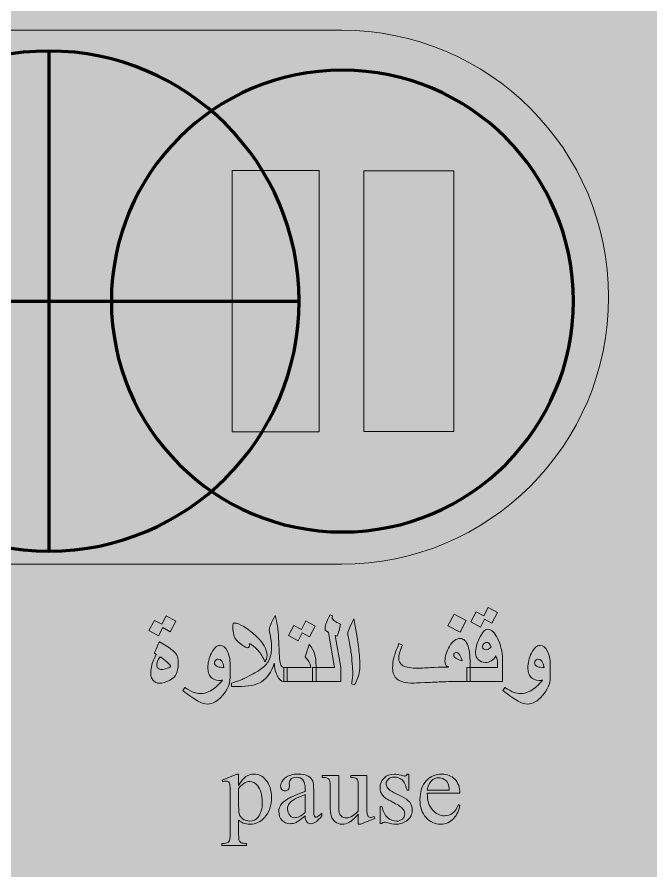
# Model space of a CAD drawing. Header units: inches. Extents: x -1481 to -429, y -1676 to -696.
# Drawn here: x -569.79 to -544.41, y -748.55 to -714.34 of the extents above; entities that cross this region are included whole.
import ezdxf

# ---------------------------------------------------------------- set-up
doc = ezdxf.new("R2010")
doc.units = ezdxf.units.IN
doc.header["$MEASUREMENT"] = 0
doc.layers.add('Layer 1', color=7, linetype='Continuous')

# ---------------------------------------------------------------- blocks, each defined once
blk = doc.blocks.new('block 2')
at = {"layer": 'Layer 1', "true_color": 0x009344}
h = blk.add_hatch(color=114, dxfattribs=at)
h.dxf.hatch_style = 2
h.paths.add_polyline_path([(-429.175, -985.727), (-669.175, -985.727), (-669.175, -695.727), (-429.175, -695.727)])
at = {"layer": 'Layer 1', "true_color": 0x008345}
h = blk.add_hatch(color=116, dxfattribs=at)
h.dxf.hatch_style = 2
h.paths.add_polyline_path([(-429.175, -751.646), (-669.175, -751.646), (-669.175, -695.727), (-429.175, -695.727)])
blk = doc.blocks.new('block 3')
at = {"layer": 'Layer 1', "color": 109, "lineweight": 120, "true_color": 0x166634}
for points in [[(-568.517, -715.699), (-568.517, -735.734)], [(-578.535, -725.716), (-558.499, -725.716)]]:
    blk.add_lwpolyline(points, dxfattribs=at)
blk.add_open_spline([(-558.499, -725.716), (-558.499, -731.249), (-562.984, -735.734), (-568.517, -735.734), (-574.05, -735.734), (-578.535, -731.249), (-578.535, -725.716), (-578.535, -720.184), (-574.05, -715.699), (-568.517, -715.699), (-562.984, -715.699), (-558.499, -720.184), (-558.499, -725.716)], degree=3, knots=[0, 0, 0, 0, 1, 1, 1, 2, 2, 2, 3, 3, 3, 4, 4, 4, 4], dxfattribs=at)
blk = doc.blocks.new('block 399')
at = {"layer": 'Layer 1', "lineweight": 0}
for points in [[(-550.552, -738.199), (-550.779, -738.62), (-551.073, -738.455), (-551.238, -738.781), (-551.623, -738.571), (-551.408, -738.17), (-551.102, -738.323), (-550.928, -737.988), (-550.552, -738.199)], [(-563.44, -738.54), (-563.668, -738.961), (-563.961, -738.796), (-564.126, -739.122), (-564.511, -738.912), (-564.296, -738.511), (-563.99, -738.664), (-563.816, -738.329), (-563.44, -738.54)], [(-551.807, -738.517), (-552.055, -738.98), (-552.539, -738.728), (-552.29, -738.261), (-551.807, -738.517)], [(-557.855, -738.744), (-558.082, -739.166), (-558.376, -739.001), (-558.541, -739.327), (-558.926, -739.116), (-558.711, -738.715), (-558.405, -738.868), (-558.231, -738.533), (-557.855, -738.744)]]:
    blk.add_lwpolyline(points, dxfattribs=at)
for points, knots in [([(-558.971, -740.954), (-558.971, -740.954), (-559.122, -740.954), (-559.122, -740.954), (-559.209, -740.954), (-559.291, -740.883), (-559.368, -740.741), (-559.451, -740.589), (-559.492, -740.416), (-559.492, -740.22), (-559.613, -740.583), (-559.783, -740.831), (-560.001, -740.966), (-560.211, -741.097), (-560.534, -741.163), (-560.968, -741.163), (-560.968, -741.163), (-561.208, -741.159), (-561.208, -741.159), (-561.208, -741.159), (-561.208, -741.026), (-561.208, -741.026), (-561.109, -740.992), (-561.01, -740.958), (-560.913, -740.924), (-560.816, -740.89), (-560.743, -740.861), (-560.695, -740.836), (-560.414, -740.694), (-560.224, -740.591), (-560.125, -740.526), (-559.948, -740.412), (-559.821, -740.292), (-559.742, -740.166), (-559.65, -740.019), (-559.604, -739.838), (-559.604, -739.625), (-559.604, -739.497), (-559.614, -739.372), (-559.634, -739.251), (-559.654, -739.129), (-559.674, -739.009), (-559.695, -738.889), (-559.695, -738.795), (-559.615, -738.605), (-559.455, -738.318), (-559.383, -738.554), (-559.338, -738.862), (-559.318, -739.242), (-559.307, -739.511), (-559.296, -739.78), (-559.283, -740.049), (-559.261, -740.277), (-559.208, -740.392), (-559.122, -740.392), (-559.122, -740.392), (-558.971, -740.392), (-558.971, -740.392), (-558.971, -740.392), (-558.971, -740.954), (-558.971, -740.954)], [0, 0, 0, 0, 1, 1, 1, 2, 2, 2, 3, 3, 3, 4, 4, 4, 5, 5, 5, 6, 6, 6, 7, 7, 7, 8, 8, 8, 9, 9, 9, 10, 10, 10, 11, 11, 11, 12, 12, 12, 13, 13, 13, 14, 14, 14, 15, 15, 15, 16, 16, 16, 17, 17, 17, 18, 18, 18, 19, 19, 19, 20, 20, 20, 20]), ([(-556.83, -740.954), (-556.83, -740.954), (-557.967, -740.954), (-557.967, -740.954), (-557.967, -740.954), (-557.967, -740.392), (-557.967, -740.392), (-557.967, -740.392), (-557.078, -740.392), (-557.078, -740.392), (-557.078, -740.392), (-557.328, -738.988), (-557.328, -738.988), (-557.328, -738.988), (-557.46, -738.901), (-557.46, -738.901), (-557.46, -738.82), (-557.448, -738.738), (-557.423, -738.655), (-557.391, -738.551), (-557.338, -738.426), (-557.262, -738.281), (-557.262, -738.281), (-557.167, -738.331), (-557.167, -738.331), (-557.167, -738.339), (-557.169, -738.361), (-557.175, -738.397), (-557.175, -738.442), (-557.146, -738.487), (-557.088, -738.529), (-557.037, -738.568), (-556.956, -738.611), (-556.844, -738.657), (-556.857, -738.746), (-556.875, -738.832), (-556.899, -738.916), (-556.923, -739), (-556.95, -739.075), (-556.981, -739.141), (-556.981, -739.141), (-557.055, -739.112), (-557.055, -739.112), (-557.055, -739.112), (-556.83, -740.392), (-556.83, -740.392), (-556.83, -740.392), (-556.83, -740.954), (-556.83, -740.954)], [0, 0, 0, 0, 1, 1, 1, 2, 2, 2, 3, 3, 3, 4, 4, 4, 5, 5, 5, 6, 6, 6, 7, 7, 7, 8, 8, 8, 9, 9, 9, 10, 10, 10, 11, 11, 11, 12, 12, 12, 13, 13, 13, 14, 14, 14, 15, 15, 15, 16, 16, 16, 16]), ([(-556.065, -740.352), (-556.065, -740.475), (-556.079, -740.587), (-556.108, -740.688), (-556.137, -740.79), (-556.193, -740.926), (-556.276, -741.097), (-556.276, -741.097), (-556.4, -741.047), (-556.4, -741.047), (-556.367, -740.871), (-556.35, -740.727), (-556.35, -740.617), (-556.35, -740.533), (-556.357, -740.41), (-556.371, -740.247), (-556.385, -740.084), (-556.402, -739.923), (-556.423, -739.764), (-556.443, -739.605), (-556.477, -739.415), (-556.524, -739.195), (-556.54, -739.118), (-556.549, -739.065), (-556.549, -739.036), (-556.549, -738.993), (-556.527, -738.92), (-556.485, -738.818), (-556.442, -738.715), (-556.382, -738.591), (-556.305, -738.445), (-556.305, -738.445), (-556.181, -739.176), (-556.181, -739.176), (-556.135, -739.455), (-556.104, -739.696), (-556.086, -739.9), (-556.072, -740.057), (-556.065, -740.208), (-556.065, -740.352)], [0, 0, 0, 0, 1, 1, 1, 2, 2, 2, 3, 3, 3, 4, 4, 4, 5, 5, 5, 6, 6, 6, 7, 7, 7, 8, 8, 8, 9, 9, 9, 10, 10, 10, 11, 11, 11, 12, 12, 12, 13, 13, 13, 13]), ([(-559.782, -739.918), (-559.782, -739.96), (-559.788, -739.998), (-559.8, -740.033), (-559.813, -740.068), (-559.835, -740.114), (-559.868, -740.17), (-559.95, -739.987), (-560.039, -739.837), (-560.137, -739.72), (-560.235, -739.603), (-560.351, -739.509), (-560.484, -739.439), (-560.484, -739.498), (-560.491, -739.541), (-560.505, -739.568), (-560.519, -739.595), (-560.538, -739.608), (-560.563, -739.608), (-560.604, -739.608), (-560.68, -739.569), (-560.79, -739.49), (-560.909, -739.406), (-560.994, -739.326), (-561.047, -739.249), (-561.084, -739.195), (-561.112, -739.117), (-561.13, -739.015), (-561.149, -738.913), (-561.158, -738.83), (-561.158, -738.765), (-561.158, -738.666), (-561.132, -738.616), (-561.08, -738.616), (-560.998, -738.616), (-560.877, -738.664), (-560.716, -738.76), (-560.555, -738.856), (-560.403, -738.97), (-560.261, -739.104), (-559.941, -739.399), (-559.782, -739.67), (-559.782, -739.918)], [0, 0, 0, 0, 1, 1, 1, 2, 2, 2, 3, 3, 3, 4, 4, 4, 5, 5, 5, 6, 6, 6, 7, 7, 7, 8, 8, 8, 9, 9, 9, 10, 10, 10, 11, 11, 11, 12, 12, 12, 13, 13, 13, 14, 14, 14, 14]), ([(-550.356, -740.954), (-550.356, -740.954), (-551.79, -740.954), (-551.79, -740.954), (-551.79, -740.954), (-551.79, -740.392), (-551.79, -740.392), (-551.79, -740.392), (-550.55, -740.392), (-550.55, -740.392), (-550.55, -740.272), (-550.553, -740.186), (-550.56, -740.135), (-550.571, -740.057), (-550.594, -739.989), (-550.629, -739.931), (-550.673, -740.016), (-550.732, -740.082), (-550.806, -740.127), (-550.881, -740.173), (-550.96, -740.195), (-551.044, -740.195), (-551.154, -740.195), (-551.247, -740.159), (-551.323, -740.086), (-551.399, -740.013), (-551.437, -739.921), (-551.437, -739.811), (-551.437, -739.648), (-551.387, -739.455), (-551.288, -739.232), (-551.165, -738.987), (-551.055, -738.864), (-550.957, -738.864), (-550.813, -738.864), (-550.676, -738.99), (-550.548, -739.242), (-550.42, -739.495), (-550.356, -739.761), (-550.356, -740.042), (-550.356, -740.042), (-550.356, -740.954), (-550.356, -740.954)], [0, 0, 0, 0, 1, 1, 1, 2, 2, 2, 3, 3, 3, 4, 4, 4, 5, 5, 5, 6, 6, 6, 7, 7, 7, 8, 8, 8, 9, 9, 9, 10, 10, 10, 11, 11, 11, 12, 12, 12, 13, 13, 13, 14, 14, 14, 14]), ([(-563.337, -740.179), (-563.337, -740.261), (-563.343, -740.345), (-563.356, -740.43), (-563.37, -740.515), (-563.386, -740.584), (-563.407, -740.638), (-563.446, -740.742), (-563.541, -740.835), (-563.692, -740.915), (-563.833, -740.989), (-563.965, -741.026), (-564.089, -741.026), (-564.197, -741.026), (-564.282, -740.989), (-564.346, -740.915), (-564.409, -740.84), (-564.441, -740.741), (-564.441, -740.617), (-564.441, -740.504), (-564.424, -740.393), (-564.392, -740.284), (-564.36, -740.175), (-564.301, -740.038), (-564.217, -739.873), (-564.217, -739.873), (-564.292, -739.823), (-564.292, -739.823), (-564.268, -739.76), (-564.237, -739.683), (-564.197, -739.593), (-564.157, -739.502), (-564.121, -739.426), (-564.089, -739.364), (-564.089, -739.364), (-563.887, -739.484), (-563.887, -739.484), (-563.798, -739.538), (-563.714, -739.596), (-563.635, -739.658), (-563.522, -739.743), (-563.444, -739.824), (-563.401, -739.899), (-563.358, -739.974), (-563.337, -740.067), (-563.337, -740.179)], [0, 0, 0, 0, 1, 1, 1, 2, 2, 2, 3, 3, 3, 4, 4, 4, 5, 5, 5, 6, 6, 6, 7, 7, 7, 8, 8, 8, 9, 9, 9, 10, 10, 10, 11, 11, 11, 12, 12, 12, 13, 13, 13, 14, 14, 14, 15, 15, 15, 15]), ([(-561.262, -740.811), (-561.262, -741.048), (-561.362, -741.283), (-561.563, -741.514), (-561.765, -741.746), (-561.963, -741.861), (-562.159, -741.861), (-562.273, -741.861), (-562.398, -741.825), (-562.534, -741.752), (-562.67, -741.679), (-562.878, -741.535), (-563.159, -741.32), (-563.159, -741.32), (-563.072, -741.2), (-563.072, -741.2), (-562.923, -741.299), (-562.801, -741.365), (-562.706, -741.398), (-562.628, -741.426), (-562.539, -741.44), (-562.44, -741.44), (-562.306, -741.44), (-562.174, -741.402), (-562.043, -741.328), (-561.889, -741.24), (-561.729, -741.098), (-561.563, -740.902), (-561.621, -740.911), (-561.669, -740.915), (-561.708, -740.915), (-561.844, -740.915), (-561.953, -740.87), (-562.034, -740.781), (-562.114, -740.692), (-562.154, -740.572), (-562.154, -740.419), (-562.154, -740.212), (-562.107, -740.013), (-562.012, -739.821), (-561.909, -739.613), (-561.791, -739.509), (-561.658, -739.509), (-561.548, -739.509), (-561.454, -739.584), (-561.377, -739.734), (-561.3, -739.885), (-561.262, -740.066), (-561.262, -740.278), (-561.262, -740.278), (-561.262, -740.811), (-561.262, -740.811)], [0, 0, 0, 0, 1, 1, 1, 2, 2, 2, 3, 3, 3, 4, 4, 4, 5, 5, 5, 6, 6, 6, 7, 7, 7, 8, 8, 8, 9, 9, 9, 10, 10, 10, 11, 11, 11, 12, 12, 12, 13, 13, 13, 14, 14, 14, 15, 15, 15, 16, 16, 16, 17, 17, 17, 17]), ([(-557.822, -740.954), (-557.822, -740.954), (-559.116, -740.954), (-559.116, -740.954), (-559.116, -740.954), (-559.116, -740.392), (-559.116, -740.392), (-559.116, -740.392), (-558.029, -740.392), (-558.029, -740.392), (-558.044, -740.298), (-558.071, -740.219), (-558.111, -740.154), (-558.132, -740.118), (-558.18, -740.056), (-558.256, -739.968), (-558.256, -739.968), (-558.091, -739.476), (-558.091, -739.476), (-557.987, -739.593), (-557.917, -739.716), (-557.879, -739.844), (-557.841, -739.972), (-557.822, -740.162), (-557.822, -740.414), (-557.822, -740.414), (-557.822, -740.954), (-557.822, -740.954)], [0, 0, 0, 0, 1, 1, 1, 2, 2, 2, 3, 3, 3, 4, 4, 4, 5, 5, 5, 6, 6, 6, 7, 7, 7, 8, 8, 8, 9, 9, 9, 9]), ([(-551.646, -740.954), (-551.646, -740.954), (-551.923, -740.954), (-551.923, -740.954), (-552.164, -740.954), (-552.437, -740.959), (-552.743, -740.97), (-552.928, -740.977), (-553.168, -740.988), (-553.463, -741.001), (-553.757, -741.015), (-553.916, -741.022), (-553.938, -741.022), (-554.231, -741.022), (-554.444, -740.97), (-554.575, -740.867), (-554.696, -740.771), (-554.756, -740.621), (-554.756, -740.419), (-554.756, -740.261), (-554.741, -740.124), (-554.711, -740.007), (-554.681, -739.89), (-554.61, -739.701), (-554.5, -739.439), (-554.5, -739.439), (-554.364, -739.501), (-554.364, -739.501), (-554.463, -739.736), (-554.513, -739.909), (-554.513, -740.018), (-554.513, -740.159), (-554.457, -740.261), (-554.345, -740.323), (-554.221, -740.392), (-554.007, -740.427), (-553.702, -740.427), (-553.491, -740.414), (-553.286, -740.404), (-553.086, -740.395), (-552.886, -740.386), (-552.695, -740.381), (-552.512, -740.381), (-552.568, -740.354), (-552.607, -740.323), (-552.628, -740.289), (-552.65, -740.256), (-552.66, -740.206), (-552.66, -740.142), (-552.66, -739.944), (-552.601, -739.748), (-552.481, -739.552), (-552.351, -739.342), (-552.208, -739.236), (-552.053, -739.236), (-551.907, -739.236), (-551.801, -739.338), (-551.734, -739.542), (-551.675, -739.727), (-551.646, -740.01), (-551.646, -740.392), (-551.646, -740.392), (-551.646, -740.954), (-551.646, -740.954)], [0, 0, 0, 0, 1, 1, 1, 2, 2, 2, 3, 3, 3, 4, 4, 4, 5, 5, 5, 6, 6, 6, 7, 7, 7, 8, 8, 8, 9, 9, 9, 10, 10, 10, 11, 11, 11, 12, 12, 12, 13, 13, 13, 14, 14, 14, 15, 15, 15, 16, 16, 16, 17, 17, 17, 18, 18, 18, 19, 19, 19, 20, 20, 20, 21, 21, 21, 21]), ([(-550.804, -739.563), (-550.841, -739.498), (-550.874, -739.453), (-550.902, -739.427), (-550.931, -739.402), (-550.961, -739.389), (-550.994, -739.389), (-551.036, -739.389), (-551.073, -739.408), (-551.106, -739.445), (-551.139, -739.482), (-551.156, -739.526), (-551.156, -739.575), (-551.156, -739.607), (-551.143, -739.633), (-551.117, -739.655), (-551.092, -739.676), (-551.059, -739.687), (-551.019, -739.687), (-550.988, -739.687), (-550.956, -739.678), (-550.923, -739.659), (-550.891, -739.64), (-550.851, -739.608), (-550.804, -739.563)], [0, 0, 0, 0, 1, 1, 1, 2, 2, 2, 3, 3, 3, 4, 4, 4, 5, 5, 5, 6, 6, 6, 7, 7, 7, 8, 8, 8, 8]), ([(-548.446, -740.811), (-548.446, -741.048), (-548.546, -741.283), (-548.748, -741.514), (-548.949, -741.746), (-549.147, -741.861), (-549.343, -741.861), (-549.457, -741.861), (-549.582, -741.825), (-549.718, -741.752), (-549.854, -741.679), (-550.062, -741.535), (-550.343, -741.32), (-550.343, -741.32), (-550.257, -741.2), (-550.257, -741.2), (-550.108, -741.299), (-549.986, -741.365), (-549.891, -741.398), (-549.812, -741.426), (-549.723, -741.44), (-549.624, -741.44), (-549.49, -741.44), (-549.358, -741.402), (-549.227, -741.328), (-549.073, -741.24), (-548.913, -741.098), (-548.748, -740.902), (-548.805, -740.911), (-548.854, -740.915), (-548.892, -740.915), (-549.029, -740.915), (-549.137, -740.87), (-549.218, -740.781), (-549.298, -740.692), (-549.339, -740.572), (-549.339, -740.419), (-549.339, -740.212), (-549.291, -740.013), (-549.196, -739.821), (-549.093, -739.613), (-548.975, -739.509), (-548.843, -739.509), (-548.732, -739.509), (-548.639, -739.584), (-548.562, -739.734), (-548.484, -739.885), (-548.446, -740.066), (-548.446, -740.278), (-548.446, -740.278), (-548.446, -740.811), (-548.446, -740.811)], [0, 0, 0, 0, 1, 1, 1, 2, 2, 2, 3, 3, 3, 4, 4, 4, 5, 5, 5, 6, 6, 6, 7, 7, 7, 8, 8, 8, 9, 9, 9, 10, 10, 10, 11, 11, 11, 12, 12, 12, 13, 13, 13, 14, 14, 14, 15, 15, 15, 16, 16, 16, 17, 17, 17, 17]), ([(-551.968, -740.129), (-552.016, -739.994), (-552.056, -739.905), (-552.088, -739.863), (-552.12, -739.82), (-552.161, -739.798), (-552.212, -739.798), (-552.238, -739.798), (-552.261, -739.808), (-552.281, -739.828), (-552.301, -739.848), (-552.311, -739.874), (-552.311, -739.906), (-552.311, -739.949), (-552.282, -739.989), (-552.222, -740.026), (-552.163, -740.063), (-552.078, -740.097), (-551.968, -740.129)], [0, 0, 0, 0, 1, 1, 1, 2, 2, 2, 3, 3, 3, 4, 4, 4, 5, 5, 5, 6, 6, 6, 6]), ([(-563.643, -740.344), (-563.643, -740.318), (-563.691, -740.264), (-563.786, -740.181), (-563.882, -740.098), (-563.976, -740.027), (-564.069, -739.968), (-564.157, -740.107), (-564.201, -740.223), (-564.201, -740.315), (-564.201, -740.359), (-564.183, -740.397), (-564.146, -740.429), (-564.11, -740.461), (-564.066, -740.476), (-564.015, -740.476), (-563.946, -740.476), (-563.867, -740.46), (-563.777, -740.428), (-563.688, -740.395), (-563.643, -740.368), (-563.643, -740.344)], [0, 0, 0, 0, 1, 1, 1, 2, 2, 2, 3, 3, 3, 4, 4, 4, 5, 5, 5, 6, 6, 6, 7, 7, 7, 7]), ([(-561.51, -740.392), (-561.548, -740.17), (-561.627, -740.059), (-561.745, -740.059), (-561.788, -740.059), (-561.822, -740.076), (-561.848, -740.11), (-561.873, -740.143), (-561.886, -740.18), (-561.886, -740.22), (-561.886, -740.27), (-561.859, -740.311), (-561.804, -740.343), (-561.75, -740.375), (-561.678, -740.392), (-561.588, -740.392), (-561.588, -740.392), (-561.51, -740.392), (-561.51, -740.392)], [0, 0, 0, 0, 1, 1, 1, 2, 2, 2, 3, 3, 3, 4, 4, 4, 5, 5, 5, 6, 6, 6, 6]), ([(-548.694, -740.392), (-548.732, -740.17), (-548.811, -740.059), (-548.929, -740.059), (-548.972, -740.059), (-549.006, -740.076), (-549.032, -740.11), (-549.057, -740.143), (-549.07, -740.18), (-549.07, -740.22), (-549.07, -740.27), (-549.043, -740.311), (-548.988, -740.343), (-548.934, -740.375), (-548.862, -740.392), (-548.772, -740.392), (-548.772, -740.392), (-548.694, -740.392), (-548.694, -740.392)], [0, 0, 0, 0, 1, 1, 1, 2, 2, 2, 3, 3, 3, 4, 4, 4, 5, 5, 5, 6, 6, 6, 6])]:
    blk.add_open_spline(points, degree=3, knots=knots, dxfattribs=at)
blk = doc.blocks.new('block 403')
at = {"layer": 'Layer 1', "lineweight": 0}
for points, knots in [([(-561.582, -744.911), (-561.582, -744.911), (-560.999, -744.675), (-560.999, -744.675), (-560.999, -744.675), (-560.92, -744.675), (-560.92, -744.675), (-560.92, -744.675), (-560.92, -745.117), (-560.92, -745.117), (-560.822, -744.951), (-560.724, -744.834), (-560.626, -744.767), (-560.527, -744.7), (-560.424, -744.667), (-560.315, -744.667), (-560.124, -744.667), (-559.966, -744.741), (-559.839, -744.89), (-559.683, -745.072), (-559.606, -745.309), (-559.606, -745.601), (-559.606, -745.928), (-559.699, -746.198), (-559.887, -746.411), (-560.041, -746.586), (-560.235, -746.674), (-560.47, -746.674), (-560.572, -746.674), (-560.66, -746.659), (-560.734, -746.63), (-560.789, -746.61), (-560.851, -746.568), (-560.92, -746.506), (-560.92, -746.506), (-560.92, -747.083), (-560.92, -747.083), (-560.92, -747.213), (-560.912, -747.295), (-560.897, -747.33), (-560.881, -747.365), (-560.853, -747.393), (-560.814, -747.414), (-560.775, -747.434), (-560.703, -747.445), (-560.6, -747.445), (-560.6, -747.445), (-560.6, -747.521), (-560.6, -747.521), (-560.6, -747.521), (-561.592, -747.521), (-561.592, -747.521), (-561.592, -747.521), (-561.592, -747.445), (-561.592, -747.445), (-561.592, -747.445), (-561.54, -747.445), (-561.54, -747.445), (-561.465, -747.446), (-561.4, -747.432), (-561.346, -747.401), (-561.32, -747.386), (-561.3, -747.362), (-561.285, -747.328), (-561.271, -747.294), (-561.263, -747.208), (-561.263, -747.071), (-561.263, -747.071), (-561.263, -745.281), (-561.263, -745.281), (-561.263, -745.158), (-561.269, -745.08), (-561.28, -745.047), (-561.291, -745.014), (-561.309, -744.989), (-561.333, -744.973), (-561.357, -744.956), (-561.39, -744.948), (-561.431, -744.948), (-561.464, -744.948), (-561.506, -744.957), (-561.557, -744.977), (-561.557, -744.977), (-561.582, -744.911), (-561.582, -744.911)], [0, 0, 0, 0, 1, 1, 1, 2, 2, 2, 3, 3, 3, 4, 4, 4, 5, 5, 5, 6, 6, 6, 7, 7, 7, 8, 8, 8, 9, 9, 9, 10, 10, 10, 11, 11, 11, 12, 12, 12, 13, 13, 13, 14, 14, 14, 15, 15, 15, 16, 16, 16, 17, 17, 17, 18, 18, 18, 19, 19, 19, 20, 20, 20, 21, 21, 21, 22, 22, 22, 23, 23, 23, 24, 24, 24, 25, 25, 25, 26, 26, 26, 27, 27, 27, 28, 28, 28, 28]), ([(-558.256, -746.343), (-558.45, -746.493), (-558.572, -746.58), (-558.622, -746.604), (-558.696, -746.638), (-558.775, -746.655), (-558.859, -746.655), (-558.99, -746.655), (-559.098, -746.61), (-559.183, -746.521), (-559.268, -746.431), (-559.31, -746.313), (-559.31, -746.167), (-559.31, -746.075), (-559.289, -745.995), (-559.248, -745.928), (-559.192, -745.834), (-559.093, -745.746), (-558.953, -745.663), (-558.814, -745.58), (-558.581, -745.48), (-558.256, -745.361), (-558.256, -745.361), (-558.256, -745.287), (-558.256, -745.287), (-558.256, -745.098), (-558.286, -744.968), (-558.346, -744.898), (-558.406, -744.828), (-558.493, -744.793), (-558.607, -744.793), (-558.694, -744.793), (-558.763, -744.816), (-558.814, -744.863), (-558.866, -744.91), (-558.893, -744.964), (-558.893, -745.024), (-558.893, -745.024), (-558.888, -745.144), (-558.888, -745.144), (-558.888, -745.208), (-558.905, -745.256), (-558.937, -745.291), (-558.969, -745.325), (-559.012, -745.343), (-559.064, -745.343), (-559.115, -745.343), (-559.157, -745.325), (-559.189, -745.289), (-559.222, -745.253), (-559.238, -745.204), (-559.238, -745.142), (-559.238, -745.024), (-559.177, -744.915), (-559.056, -744.816), (-558.935, -744.716), (-558.764, -744.667), (-558.545, -744.667), (-558.377, -744.667), (-558.239, -744.695), (-558.132, -744.751), (-558.051, -744.794), (-557.991, -744.861), (-557.952, -744.952), (-557.927, -745.011), (-557.915, -745.132), (-557.915, -745.316), (-557.915, -745.316), (-557.915, -745.959), (-557.915, -745.959), (-557.915, -746.139), (-557.911, -746.25), (-557.904, -746.29), (-557.898, -746.331), (-557.886, -746.358), (-557.87, -746.372), (-557.854, -746.386), (-557.836, -746.393), (-557.816, -746.393), (-557.794, -746.393), (-557.774, -746.388), (-557.758, -746.378), (-557.729, -746.36), (-557.673, -746.31), (-557.59, -746.227), (-557.59, -746.227), (-557.59, -746.343), (-557.59, -746.343), (-557.745, -746.55), (-557.892, -746.653), (-558.033, -746.653), (-558.1, -746.653), (-558.154, -746.63), (-558.194, -746.583), (-558.234, -746.536), (-558.254, -746.456), (-558.256, -746.343)], [0, 0, 0, 0, 1, 1, 1, 2, 2, 2, 3, 3, 3, 4, 4, 4, 5, 5, 5, 6, 6, 6, 7, 7, 7, 8, 8, 8, 9, 9, 9, 10, 10, 10, 11, 11, 11, 12, 12, 12, 13, 13, 13, 14, 14, 14, 15, 15, 15, 16, 16, 16, 17, 17, 17, 18, 18, 18, 19, 19, 19, 20, 20, 20, 21, 21, 21, 22, 22, 22, 23, 23, 23, 24, 24, 24, 25, 25, 25, 26, 26, 26, 27, 27, 27, 28, 28, 28, 29, 29, 29, 30, 30, 30, 31, 31, 31, 32, 32, 32, 32]), ([(-554.109, -744.667), (-554.109, -744.667), (-554.109, -745.312), (-554.109, -745.312), (-554.109, -745.312), (-554.178, -745.312), (-554.178, -745.312), (-554.23, -745.109), (-554.297, -744.971), (-554.379, -744.898), (-554.461, -744.825), (-554.565, -744.789), (-554.692, -744.789), (-554.789, -744.789), (-554.867, -744.814), (-554.926, -744.865), (-554.985, -744.916), (-555.015, -744.973), (-555.015, -745.035), (-555.015, -745.112), (-554.993, -745.178), (-554.949, -745.233), (-554.906, -745.29), (-554.819, -745.35), (-554.688, -745.413), (-554.688, -745.413), (-554.386, -745.56), (-554.386, -745.56), (-554.107, -745.696), (-553.967, -745.876), (-553.967, -746.099), (-553.967, -746.271), (-554.032, -746.41), (-554.162, -746.516), (-554.292, -746.621), (-554.438, -746.674), (-554.599, -746.674), (-554.715, -746.674), (-554.847, -746.653), (-554.996, -746.612), (-555.042, -746.598), (-555.079, -746.591), (-555.108, -746.591), (-555.139, -746.591), (-555.164, -746.609), (-555.182, -746.645), (-555.182, -746.645), (-555.25, -746.645), (-555.25, -746.645), (-555.25, -746.645), (-555.25, -745.969), (-555.25, -745.969), (-555.25, -745.969), (-555.182, -745.969), (-555.182, -745.969), (-555.144, -746.162), (-555.07, -746.307), (-554.961, -746.405), (-554.852, -746.503), (-554.73, -746.552), (-554.595, -746.552), (-554.5, -746.552), (-554.422, -746.524), (-554.363, -746.468), (-554.303, -746.412), (-554.273, -746.345), (-554.273, -746.267), (-554.273, -746.172), (-554.306, -746.092), (-554.373, -746.027), (-554.44, -745.962), (-554.573, -745.88), (-554.773, -745.781), (-554.973, -745.682), (-555.104, -745.592), (-555.166, -745.512), (-555.228, -745.434), (-555.259, -745.334), (-555.259, -745.214), (-555.259, -745.059), (-555.205, -744.929), (-555.098, -744.824), (-554.992, -744.719), (-554.853, -744.667), (-554.684, -744.667), (-554.61, -744.667), (-554.519, -744.683), (-554.413, -744.714), (-554.343, -744.735), (-554.296, -744.745), (-554.273, -744.745), (-554.251, -744.745), (-554.233, -744.74), (-554.221, -744.731), (-554.209, -744.721), (-554.194, -744.7), (-554.178, -744.667), (-554.178, -744.667), (-554.109, -744.667), (-554.109, -744.667)], [0, 0, 0, 0, 1, 1, 1, 2, 2, 2, 3, 3, 3, 4, 4, 4, 5, 5, 5, 6, 6, 6, 7, 7, 7, 8, 8, 8, 9, 9, 9, 10, 10, 10, 11, 11, 11, 12, 12, 12, 13, 13, 13, 14, 14, 14, 15, 15, 15, 16, 16, 16, 17, 17, 17, 18, 18, 18, 19, 19, 19, 20, 20, 20, 21, 21, 21, 22, 22, 22, 23, 23, 23, 24, 24, 24, 25, 25, 25, 26, 26, 26, 27, 27, 27, 28, 28, 28, 29, 29, 29, 30, 30, 30, 31, 31, 31, 32, 32, 32, 33, 33, 33, 33]), ([(-553.367, -745.436), (-553.369, -745.717), (-553.3, -745.937), (-553.163, -746.097), (-553.025, -746.257), (-552.863, -746.337), (-552.677, -746.337), (-552.553, -746.337), (-552.445, -746.303), (-552.353, -746.235), (-552.262, -746.166), (-552.185, -746.05), (-552.123, -745.884), (-552.123, -745.884), (-552.059, -745.926), (-552.059, -745.926), (-552.088, -746.114), (-552.172, -746.286), (-552.311, -746.441), (-552.45, -746.596), (-552.624, -746.674), (-552.834, -746.674), (-553.061, -746.674), (-553.256, -746.585), (-553.418, -746.408), (-553.58, -746.231), (-553.661, -745.993), (-553.661, -745.694), (-553.661, -745.37), (-553.578, -745.118), (-553.412, -744.936), (-553.246, -744.755), (-553.037, -744.665), (-552.786, -744.665), (-552.574, -744.665), (-552.4, -744.735), (-552.263, -744.874), (-552.127, -745.014), (-552.059, -745.201), (-552.059, -745.436), (-552.059, -745.436), (-553.367, -745.436), (-553.367, -745.436)], [0, 0, 0, 0, 1, 1, 1, 2, 2, 2, 3, 3, 3, 4, 4, 4, 5, 5, 5, 6, 6, 6, 7, 7, 7, 8, 8, 8, 9, 9, 9, 10, 10, 10, 11, 11, 11, 12, 12, 12, 13, 13, 13, 14, 14, 14, 14]), ([(-560.92, -745.239), (-560.92, -745.239), (-560.92, -745.946), (-560.92, -745.946), (-560.92, -746.099), (-560.914, -746.2), (-560.902, -746.248), (-560.882, -746.328), (-560.835, -746.398), (-560.76, -746.459), (-560.685, -746.519), (-560.59, -746.55), (-560.476, -746.55), (-560.338, -746.55), (-560.226, -746.496), (-560.141, -746.389), (-560.029, -746.248), (-559.974, -746.05), (-559.974, -745.795), (-559.974, -745.506), (-560.037, -745.283), (-560.164, -745.128), (-560.252, -745.02), (-560.357, -744.966), (-560.478, -744.966), (-560.544, -744.966), (-560.61, -744.983), (-560.674, -745.016), (-560.724, -745.041), (-560.806, -745.115), (-560.92, -745.239)], [0, 0, 0, 0, 1, 1, 1, 2, 2, 2, 3, 3, 3, 4, 4, 4, 5, 5, 5, 6, 6, 6, 7, 7, 7, 8, 8, 8, 9, 9, 9, 10, 10, 10, 10]), ([(-555.79, -744.723), (-555.79, -744.723), (-555.79, -745.87), (-555.79, -745.87), (-555.79, -746.089), (-555.785, -746.223), (-555.774, -746.272), (-555.764, -746.321), (-555.747, -746.355), (-555.725, -746.374), (-555.702, -746.393), (-555.675, -746.403), (-555.645, -746.403), (-555.602, -746.403), (-555.554, -746.391), (-555.5, -746.368), (-555.5, -746.368), (-555.472, -746.44), (-555.472, -746.44), (-555.472, -746.44), (-556.038, -746.674), (-556.038, -746.674), (-556.038, -746.674), (-556.131, -746.674), (-556.131, -746.674), (-556.131, -746.674), (-556.131, -746.273), (-556.131, -746.273), (-556.294, -746.449), (-556.418, -746.56), (-556.503, -746.606), (-556.588, -746.651), (-556.679, -746.674), (-556.774, -746.674), (-556.88, -746.674), (-556.972, -746.643), (-557.05, -746.582), (-557.128, -746.52), (-557.182, -746.442), (-557.212, -746.345), (-557.242, -746.249), (-557.257, -746.112), (-557.257, -745.936), (-557.257, -745.936), (-557.257, -745.09), (-557.257, -745.09), (-557.257, -745.001), (-557.267, -744.939), (-557.286, -744.904), (-557.306, -744.87), (-557.334, -744.843), (-557.372, -744.825), (-557.41, -744.806), (-557.479, -744.798), (-557.578, -744.799), (-557.578, -744.799), (-557.578, -744.723), (-557.578, -744.723), (-557.578, -744.723), (-556.914, -744.723), (-556.914, -744.723), (-556.914, -744.723), (-556.914, -745.99), (-556.914, -745.99), (-556.914, -746.166), (-556.884, -746.282), (-556.822, -746.337), (-556.761, -746.392), (-556.687, -746.42), (-556.6, -746.42), (-556.541, -746.42), (-556.474, -746.401), (-556.399, -746.364), (-556.323, -746.327), (-556.234, -746.256), (-556.131, -746.151), (-556.131, -746.151), (-556.131, -745.078), (-556.131, -745.078), (-556.131, -744.971), (-556.151, -744.898), (-556.19, -744.86), (-556.229, -744.822), (-556.311, -744.802), (-556.435, -744.799), (-556.435, -744.799), (-556.435, -744.723), (-556.435, -744.723), (-556.435, -744.723), (-555.79, -744.723), (-555.79, -744.723)], [0, 0, 0, 0, 1, 1, 1, 2, 2, 2, 3, 3, 3, 4, 4, 4, 5, 5, 5, 6, 6, 6, 7, 7, 7, 8, 8, 8, 9, 9, 9, 10, 10, 10, 11, 11, 11, 12, 12, 12, 13, 13, 13, 14, 14, 14, 15, 15, 15, 16, 16, 16, 17, 17, 17, 18, 18, 18, 19, 19, 19, 20, 20, 20, 21, 21, 21, 22, 22, 22, 23, 23, 23, 24, 24, 24, 25, 25, 25, 26, 26, 26, 27, 27, 27, 28, 28, 28, 29, 29, 29, 30, 30, 30, 30]), ([(-553.367, -745.316), (-553.367, -745.316), (-552.491, -745.316), (-552.491, -745.316), (-552.498, -745.194), (-552.512, -745.109), (-552.534, -745.059), (-552.569, -744.982), (-552.62, -744.922), (-552.688, -744.878), (-552.756, -744.833), (-552.828, -744.811), (-552.902, -744.811), (-553.017, -744.811), (-553.119, -744.856), (-553.209, -744.945), (-553.299, -745.034), (-553.352, -745.157), (-553.367, -745.316)], [0, 0, 0, 0, 1, 1, 1, 2, 2, 2, 3, 3, 3, 4, 4, 4, 5, 5, 5, 6, 6, 6, 6]), ([(-558.256, -746.209), (-558.256, -746.209), (-558.256, -745.487), (-558.256, -745.487), (-558.464, -745.57), (-558.598, -745.629), (-558.659, -745.663), (-558.768, -745.724), (-558.846, -745.787), (-558.893, -745.853), (-558.939, -745.919), (-558.963, -745.992), (-558.963, -746.07), (-558.963, -746.169), (-558.933, -746.252), (-558.874, -746.317), (-558.815, -746.383), (-558.746, -746.415), (-558.669, -746.415), (-558.565, -746.415), (-558.427, -746.347), (-558.256, -746.209)], [0, 0, 0, 0, 1, 1, 1, 2, 2, 2, 3, 3, 3, 4, 4, 4, 5, 5, 5, 6, 6, 6, 7, 7, 7, 7])]:
    blk.add_open_spline(points, degree=3, knots=knots, dxfattribs=at)
blk = doc.blocks.new('block 407')
at = {"layer": 'Layer 1', "true_color": 0x38b449}
h = blk.add_hatch(color=95, dxfattribs=at)
h.dxf.hatch_style = 2
edge = h.paths.add_edge_path()
edge.add_spline(control_points=[(-557.696, -730.954), (-558.875, -730.954), (-560.004, -730.954), (-561.186, -730.954), (-561.186, -727.467), (-561.186, -723.994), (-561.186, -720.479), (-560.04, -720.479), (-558.894, -720.479), (-557.696, -720.479), (-557.696, -723.942), (-557.696, -727.415), (-557.696, -730.954)], knot_values=[0, 0, 0, 0, 1, 1, 1, 2, 2, 2, 3, 3, 3, 4, 4, 4, 4], degree=3, periodic=1)
h = blk.add_hatch(color=95, dxfattribs=at)
h.dxf.hatch_style = 2
edge = h.paths.add_edge_path()
edge.add_spline(control_points=[(-552.311, -730.941), (-553.531, -730.941), (-554.702, -730.941), (-555.914, -730.941), (-555.914, -727.459), (-555.914, -724.006), (-555.914, -720.495), (-554.741, -720.495), (-553.554, -720.495), (-552.311, -720.495), (-552.311, -723.941), (-552.311, -727.41), (-552.311, -730.941)], knot_values=[0, 0, 0, 0, 1, 1, 1, 2, 2, 2, 3, 3, 3, 4, 4, 4, 4], degree=3, periodic=1)
at = {"layer": 'Layer 1', "color": 109, "lineweight": 106, "true_color": 0x166634}
blk.add_open_spline([(-547.516, -725.716), (-547.516, -730.825), (-551.658, -734.967), (-556.767, -734.967), (-561.875, -734.967), (-566.017, -730.825), (-566.017, -725.716), (-566.017, -720.608), (-561.875, -716.466), (-556.767, -716.466), (-551.658, -716.466), (-547.516, -720.608), (-547.516, -725.716)], degree=3, knots=[0, 0, 0, 0, 1, 1, 1, 2, 2, 2, 3, 3, 3, 4, 4, 4, 4], dxfattribs=at)
at = {"layer": 'Layer 1', "lineweight": 0}
for points in [[(-557.696, -730.954), (-558.875, -730.954), (-560.004, -730.954), (-561.186, -730.954), (-561.186, -727.467), (-561.186, -723.994), (-561.186, -720.479), (-560.04, -720.479), (-558.894, -720.479), (-557.696, -720.479), (-557.696, -723.942), (-557.696, -727.415), (-557.696, -730.954)], [(-552.311, -730.941), (-553.531, -730.941), (-554.702, -730.941), (-555.914, -730.941), (-555.914, -727.459), (-555.914, -724.006), (-555.914, -720.495), (-554.741, -720.495), (-553.554, -720.495), (-552.311, -720.495), (-552.311, -723.941), (-552.311, -727.41), (-552.311, -730.941)]]:
    blk.add_open_spline(points, degree=3, knots=[0, 0, 0, 0, 1, 1, 1, 2, 2, 2, 3, 3, 3, 4, 4, 4, 4], dxfattribs=at)

msp = doc.modelspace()

# ---------------------------------------------------------------- hatches: boundary and pattern name
at = {"layer": 'Layer 1', "true_color": 0x005f32}
h = msp.add_hatch(color=128, dxfattribs=at)
h.dxf.hatch_style = 2
edge = h.paths.add_edge_path()
edge.add_spline(control_points=[(-556.801, -736.259), (-556.801, -736.259), (-581.648, -736.259), (-581.648, -736.259), (-587.555, -736.259), (-592.344, -731.47), (-592.344, -725.563), (-592.344, -725.563), (-592.344, -725.563), (-592.344, -725.563), (-592.344, -719.656), (-587.555, -714.867), (-581.648, -714.867), (-581.648, -714.867), (-556.801, -714.867), (-556.801, -714.867), (-550.894, -714.867), (-546.105, -719.656), (-546.105, -725.563), (-546.105, -725.563), (-546.105, -725.563), (-546.105, -725.563), (-546.105, -731.47), (-550.894, -736.259), (-556.801, -736.259)], knot_values=[0, 0, 0, 0, 1, 1, 1, 2, 2, 2, 3, 3, 3, 4, 4, 4, 5, 5, 5, 6, 6, 6, 7, 7, 7, 8, 8, 8, 8], degree=3, periodic=1)

# ---------------------------------------------------------------- linework, layer by layer
at = {"layer": 'Layer 1', "lineweight": 0}
msp.add_open_spline([(-556.801, -736.259), (-556.801, -736.259), (-581.648, -736.259), (-581.648, -736.259), (-587.555, -736.259), (-592.344, -731.47), (-592.344, -725.563), (-592.344, -725.563), (-592.344, -725.563), (-592.344, -725.563), (-592.344, -719.656), (-587.555, -714.867), (-581.648, -714.867), (-581.648, -714.867), (-556.801, -714.867), (-556.801, -714.867), (-550.894, -714.867), (-546.105, -719.656), (-546.105, -725.563), (-546.105, -725.563), (-546.105, -725.563), (-546.105, -725.563), (-546.105, -731.47), (-550.894, -736.259), (-556.801, -736.259)], degree=3, knots=[0, 0, 0, 0, 1, 1, 1, 2, 2, 2, 3, 3, 3, 4, 4, 4, 5, 5, 5, 6, 6, 6, 7, 7, 7, 8, 8, 8, 8], dxfattribs=at)

# ---------------------------------------------------------------- block references
at = {"layer": 'Layer 1'}
for name in ['block 2', 'block 3', 'block 407', 'block 399', 'block 403']:
    msp.add_blockref(name, (0, 0), dxfattribs=at)

doc.saveas('drawing.dxf')
